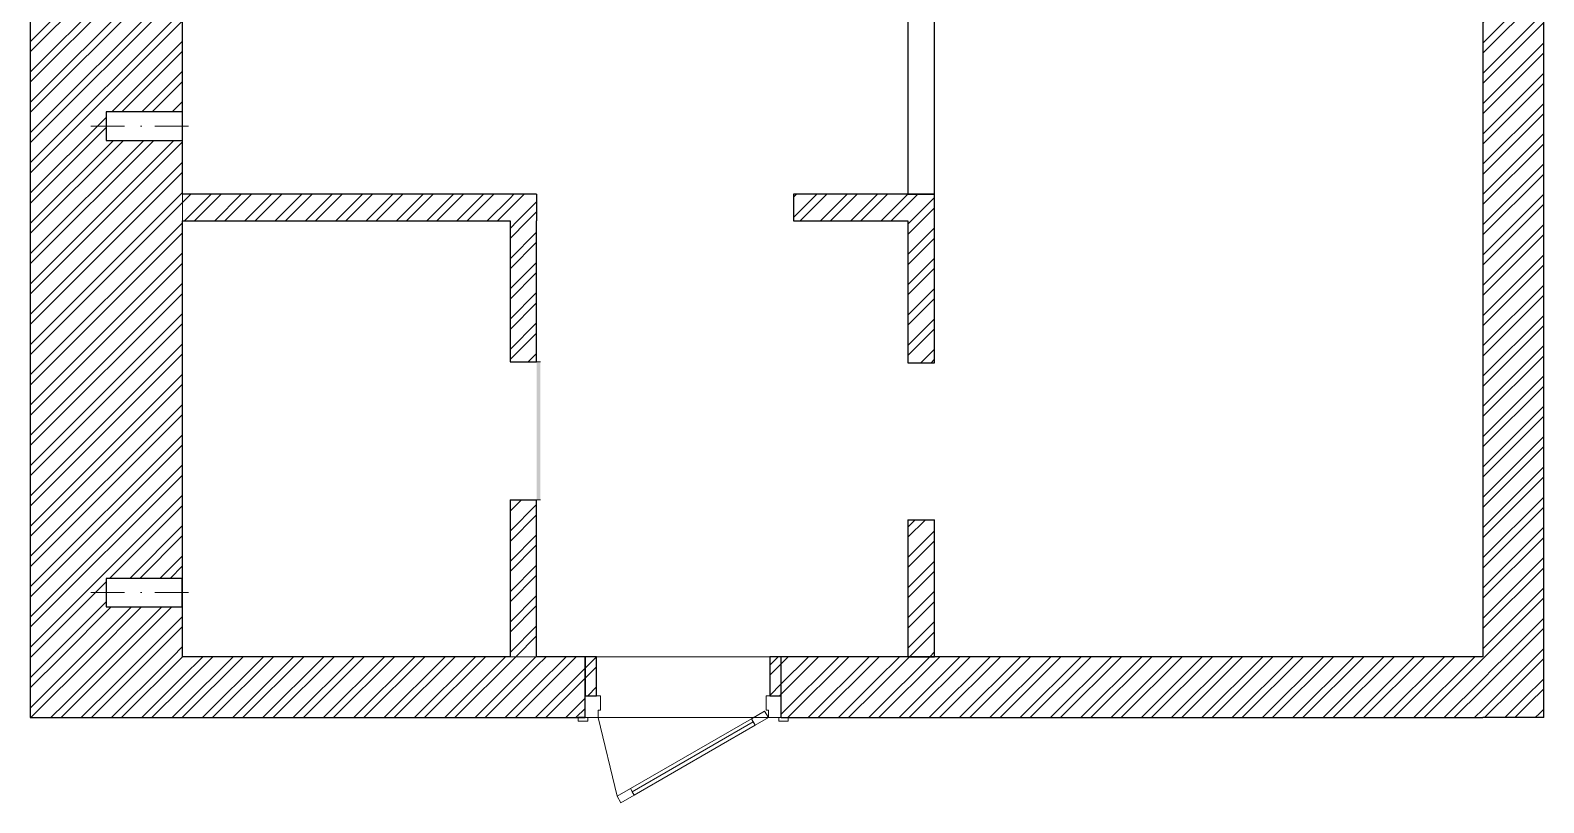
# Model space of a CAD drawing. Header units: millimetres. Extents: x -800 to 7150, y -767 to 7350.
# Drawn here: x -800 to 7150, y -767 to 3292 of the extents above; entities that cross this region are included whole.
import ezdxf

# ---------------------------------------------------------------- set-up
doc = ezdxf.new("R2010")
doc.units = ezdxf.units.MM
doc.header["$MEASUREMENT"] = 0
doc.linetypes.add('Wipeout_Contour', pattern=[1000, 0, -1000])
doc.linetypes.add('Вісь', pattern=[335.138881, 176.388884, -88.194442, 0, -70.555556])
for name, color, linetype in [('101 Стіни', 7, 'Continuous'), ('104 Перекриття', 7, 'Continuous'), ('202 Декор', 7, 'Continuous'), ('Двери ARCHICAD', 7, 'Continuous'), ('Демонтаж_101 Стіни', 7, 'Continuous')]:
    doc.layers.add(name, color=color, linetype=linetype)
for name, color, linetype, lineweight, true_color in [('101 Стіни_Ном._пера__1', 18, 'Continuous', 25, 0x040404), ('104 Перекриття_Ном._пера__89', 254, 'Continuous', 5, 0xe9e9e9), ('202 Декор_Ном._пера__37', 254, 'Continuous', 13, 0xe3e3e3), ('Двери ARCHICAD_Ном._пера__1', 18, 'Continuous', 25, 0x040404), ('Двери ARCHICAD_Ном._пера__102', 252, 'Continuous', 5, 0x898989), ('Двери ARCHICAD_Ном._пера__37', 254, 'Continuous', 13, 0xe3e3e3), ('Демонтаж_101 Стіни_Ном._пера__1', 18, 'Continuous', 25, 0x040404), ('Демонтаж_Двери ARCHICAD_Ном._пера__102', 252, 'Continuous', 5, 0x898989)]:
    doc.layers.add(name, color=color, linetype=linetype, lineweight=lineweight, true_color=true_color)
doc.layers.add('101 Стіни_Ном._пера__63', color=255, linetype='Continuous', lineweight=5)
pattern_1 = [(45, (0, 0), (-79.5495, 79.5495), []), (45, (-26.52, 26.52), (-79.5495, 79.5495), [])]

# ---------------------------------------------------------------- blocks, each defined once
blk = doc.blocks.new('Перекриття_1', base_point=(0, 2430))
at = {"layer": '104 Перекриття_Ном._пера__89', "color": 254, "linetype": 'Continuous', "lineweight": 5, "true_color": 0xe9e9e9, "flags": 128}
blk.add_lwpolyline([(0, 2430), (0, 5450), (6830, 5450), (6830, 2489.9), (6830, 0), (0, 0), (0, 2290)], close=True, dxfattribs=at)
blk = doc.blocks.new('Перекриття_2', base_point=(7150, -320))
at = {"layer": '104 Перекриття_Ном._пера__89', "color": 254, "linetype": 'Continuous', "lineweight": 5, "true_color": 0xe9e9e9, "flags": 128}
blk.add_lwpolyline([(7150, -320), (7150, 5870), (3515, 5870), (3515, 7350), (-800, 7350), (-800, -320)], close=True, dxfattribs=at)
blk = doc.blocks.new('Стіна_1', base_point=(-800, -320))
at = {"layer": '101 Стіни', "linetype": 'Continuous', "lineweight": 0, "true_color": 0xffffff}
h = blk.add_hatch(dxfattribs=at)
h.set_pattern_fill('Кирпич_01', style=0, pattern_type=2)
h.set_pattern_definition(pattern_1)
h.paths.add_polyline_path([(0, -320), (1860, -320), (1860, 0), (0, 0)])
at = {"layer": '101 Стіни_Ном._пера__1', "color": 18, "linetype": 'Continuous', "lineweight": 25, "true_color": 0x040404, "flags": 128}
for points in [[(1720, 0), (0, 0)], [(0, -320), (1860, -320)]]:
    blk.add_lwpolyline(points, dxfattribs=at)
blk = doc.blocks.new('Стіна_2', base_point=(7150, -320))
at = {"layer": '101 Стіни', "linetype": 'Continuous', "lineweight": 0, "true_color": 0xffffff}
h = blk.add_hatch(dxfattribs=at)
h.set_pattern_fill('Кирпич_01', style=0, pattern_type=2)
h.set_pattern_definition(pattern_1)
h.paths.add_polyline_path([(6830, 5450), (6830, 0), (7150, 0), (7150, 5450)])
h = blk.add_hatch(dxfattribs=at)
h.set_pattern_fill('Кирпич_01', style=0, pattern_type=2)
h.set_pattern_definition(pattern_1)
h.paths.add_polyline_path([(6830, -320), (7150, -320), (6830, 0)])
h = blk.add_hatch(dxfattribs=at)
h.set_pattern_fill('Кирпич_01', style=0, pattern_type=2)
h.set_pattern_definition(pattern_1)
h.paths.add_polyline_path([(6830, 0), (7150, -320), (7150, 0)])
at = {"layer": '101 Стіни_Ном._пера__1', "color": 18, "linetype": 'Continuous', "lineweight": 25, "true_color": 0x040404, "flags": 128}
for points in [[(6830, 5450), (6830, 0)], [(7150, -320), (7150, 5450)], [(7150, -320), (6830, -320)]]:
    blk.add_lwpolyline(points, dxfattribs=at)
blk = doc.blocks.new('Simple Door Opening')
at = {"layer": 'Демонтаж_Двери ARCHICAD_Ном._пера__102', "color": 252, "linetype": 'Continuous', "lineweight": 5, "true_color": 0x898989}
for p, q in [((-412.5, 0), (-412.5, -140)), ((412.5, 0), (412.5, -140))]:
    blk.add_line(p, q, dxfattribs=at)
blk = doc.blocks.new('Стіна_3', base_point=(3810, 0))
at = {"layer": 'Демонтаж_101 Стіни', "linetype": 'Continuous', "lineweight": 0, "true_color": 0xffffff}
h = blk.add_hatch(dxfattribs=at)
h.set_pattern_fill('Кирпич_01', style=0, pattern_type=2)
h.set_pattern_definition(pattern_1)
h.paths.add_polyline_path([(3810, 1545), (3950, 1545), (3950, 2290), (3810, 2290)])
h = blk.add_hatch(dxfattribs=at)
h.set_pattern_fill('Кирпич_01', style=0, pattern_type=2)
h.set_pattern_definition(pattern_1)
h.paths.add_polyline_path([(3810, 0), (3950, 0), (3950, 720), (3810, 720)])
at = {"layer": 'Демонтаж_101 Стіни_Ном._пера__1', "color": 18, "linetype": 'Continuous', "lineweight": 25, "true_color": 0x040404}
for p, q in [((3810, 1545), (3950, 1545)), ((3810, 720), (3950, 720))]:
    blk.add_line(p, q, dxfattribs=at)
at = {"layer": 'Демонтаж_101 Стіни_Ном._пера__1', "color": 18, "linetype": 'Continuous', "lineweight": 25, "true_color": 0x040404, "flags": 128}
for points in [[(3810, 2290), (3810, 1545)], [(3950, 1545), (3950, 2290)], [(3810, 720), (3810, 0)], [(3950, 0), (3950, 720)], [(3810, 0), (3950, 0)]]:
    blk.add_lwpolyline(points, dxfattribs=at)
at = {"layer": 'Демонтаж_Двери ARCHICAD_Ном._пера__102', "color": 252, "linetype": 'Continuous', "lineweight": 5, "true_color": 0x898989, "xscale": -1, "zscale": 1000, "rotation": 89.99999999999999}
blk.add_blockref('Simple Door Opening', (3810, 1132.5), dxfattribs=at)
blk = doc.blocks.new('Стіна_7', base_point=(3950, 2430))
at = {"color": 254, "linetype": 'Wipeout_Contour', "lineweight": 0, "ltscale": 22536.893607}
blk.add_wipeout([(3950, 2430), (3950, 5450), (3810, 5450), (3810, 2430)], dxfattribs=at).dxf.layer = 'Демонтаж_101 Стіни'
at = {"layer": 'Демонтаж_101 Стіни_Ном._пера__1', "color": 18, "linetype": 'Continuous', "lineweight": 25, "true_color": 0x040404, "flags": 128}
for points in [[(3950, 5450), (3810, 5450)], [(3810, 5450), (3810, 2430)], [(3950, 2430), (3950, 5450)], [(3810, 2430), (3950, 2430)]]:
    blk.add_lwpolyline(points, dxfattribs=at)
blk = doc.blocks.new('Стіна_8', base_point=(1720, 825))
at = {"layer": '101 Стіни', "linetype": 'Continuous', "lineweight": 0, "true_color": 0xffffff}
h = blk.add_hatch(dxfattribs=at)
h.set_pattern_fill('Кирпич_01', style=0, pattern_type=2)
h.set_pattern_definition(pattern_1)
h.paths.add_polyline_path([(1720, 825), (1720, 0), (1860, 0), (1860, 825)])
at = {"layer": '101 Стіни_Ном._пера__1', "color": 18, "linetype": 'Continuous', "lineweight": 25, "true_color": 0x040404, "flags": 128}
for points in [[(1720, 825), (1720, 0)], [(1860, 0), (1860, 825)]]:
    blk.add_lwpolyline(points, dxfattribs=at)
blk = doc.blocks.new('Стіна_9', base_point=(1720, 1590))
at = {"layer": '101 Стіни', "linetype": 'Continuous', "lineweight": 0, "true_color": 0xffffff}
h = blk.add_hatch(dxfattribs=at)
h.set_pattern_fill('Кирпич_01', style=0, pattern_type=2)
h.set_pattern_definition(pattern_1)
h.paths.add_polyline_path([(1720, 1590), (1720, 1550), (1860, 1550), (1860, 1590)])
at = {"layer": '101 Стіни_Ном._пера__1', "color": 18, "linetype": 'Continuous', "lineweight": 25, "true_color": 0x040404, "flags": 128}
for points in [[(1720, 1590), (1720, 1550)], [(1860, 1550), (1860, 1590)]]:
    blk.add_lwpolyline(points, dxfattribs=at)
blk = doc.blocks.new('Стіна_10', base_point=(2175, 0))
at = {"layer": '101 Стіни', "linetype": 'Continuous', "lineweight": 0, "true_color": 0xffffff}
h = blk.add_hatch(dxfattribs=at)
h.set_pattern_fill('Кирпич_01', style=0, pattern_type=2)
h.set_pattern_definition(pattern_1)
h.paths.add_polyline_path([(2115, 0), (2115, -205), (2175, -205), (2175, 0)])
at = {"layer": '101 Стіни_Ном._пера__1', "color": 18, "linetype": 'Continuous', "lineweight": 25, "true_color": 0x040404, "flags": 128}
for points in [[(2115, 0), (2115, -205)], [(2175, 0), (2115, 0)], [(2175, -205), (2175, 0)], [(2115, -205), (2175, -205)]]:
    blk.add_lwpolyline(points, dxfattribs=at)
blk = doc.blocks.new('Simple Door Opening[1]')
at = {"layer": 'Двери ARCHICAD_Ном._пера__37', "color": 254, "linetype": 'Continuous', "lineweight": 13, "true_color": 0xe3e3e3}
for p, q in [((1860, 1550), (1880, 1550)), ((1860, 825), (1880, 825))]:
    blk.add_line(p, q, dxfattribs=at)
blk = doc.blocks.new('Стіна_11', base_point=(1860, 1550))
at = {"layer": '202 Декор', "linetype": 'Continuous', "lineweight": 0, "true_color": 0x191919}
blk.add_hatch(color=250, dxfattribs=at).paths.add_polyline_path([(1860, 1550), (1860, 825), (1880, 825), (1880, 1550)])
at = {"layer": '202 Декор_Ном._пера__37', "color": 254, "linetype": 'Continuous', "lineweight": 13, "true_color": 0xe3e3e3}
for p, q in [((1860, 1550), (1880, 1550)), ((1860, 825), (1880, 825))]:
    blk.add_line(p, q, dxfattribs=at)
at = {"layer": 'Двери ARCHICAD', "color": 254, "linetype": 'Continuous', "lineweight": 13, "true_color": 0xe3e3e3}
blk.add_blockref('Simple Door Opening[1]', (0, 0), dxfattribs=at)
blk = doc.blocks.new('Отвір_3')
at = {"color": 254, "linetype": 'Wipeout_Contour', "lineweight": 0, "ltscale": 11207.86607}
blk.add_wipeout([(0, 2862.6), (-401.3, 2862.6), (-401.3, 2712.6), (0, 2712.6)], dxfattribs=at).dxf.layer = '101 Стіни'
at = {"layer": '101 Стіни_Ном._пера__1', "color": 18, "linetype": 'Continuous', "lineweight": 25, "true_color": 0x040404, "flags": 128}
for points in [[(0, 2862.6), (-401.3, 2862.6)], [(-401.3, 2862.6), (-401.3, 2712.6)], [(0, 2712.6), (0, 2862.6)], [(-401.3, 2712.6), (0, 2712.6)]]:
    blk.add_lwpolyline(points, dxfattribs=at)
at = {"layer": '101 Стіни_Ном._пера__63', "color": 255, "linetype": 'Вісь', "lineweight": 5}
blk.add_line((-481.3, 2787.6), (80, 2787.6), dxfattribs=at)
blk = doc.blocks.new('Отвір_4')
at = {"color": 254, "linetype": 'Wipeout_Contour', "lineweight": 0, "ltscale": 1727.737172}
blk.add_wipeout([(-401.3, 411.7), (-401.3, 261.7), (-1.6, 261.7), (-1.6, 411.7)], dxfattribs=at).dxf.layer = '101 Стіни'
at = {"layer": '101 Стіни_Ном._пера__1', "color": 18, "linetype": 'Continuous', "lineweight": 25, "true_color": 0x040404, "flags": 128}
for points in [[(-401.3, 411.7), (-401.3, 261.7)], [(-1.6, 411.7), (-401.3, 411.7)], [(-1.6, 261.7), (-1.6, 411.7)], [(-401.3, 261.7), (-1.6, 261.7)]]:
    blk.add_lwpolyline(points, dxfattribs=at)
at = {"layer": '101 Стіни_Ном._пера__63', "color": 255, "linetype": 'Вісь', "lineweight": 5}
blk.add_line((-481.3, 336.7), (78.4, 336.7), dxfattribs=at)
blk = doc.blocks.new('Стіна_13', base_point=(-800, 2290))
at = {"layer": '101 Стіни', "linetype": 'Continuous', "lineweight": 0, "true_color": 0xffffff}
h = blk.add_hatch(dxfattribs=at)
h.set_pattern_fill('Кирпич_01', style=0, pattern_type=2)
h.set_pattern_definition(pattern_1)
h.paths.add_polyline_path([(1720, 2430), (0, 2430), (0, 2290), (1720, 2290)])
h = blk.add_hatch(dxfattribs=at)
h.set_pattern_fill('Кирпич_01', style=0, pattern_type=2)
h.set_pattern_definition(pattern_1)
h.paths.add_polyline_path([(1720, 2290), (1860, 2290), (1860, 2430)])
h = blk.add_hatch(dxfattribs=at)
h.set_pattern_fill('Кирпич_01', style=0, pattern_type=2)
h.set_pattern_definition(pattern_1)
h.paths.add_polyline_path([(1720, 2430), (1720, 2290), (1860, 2430)])
at = {"layer": '101 Стіни_Ном._пера__1', "color": 18, "linetype": 'Continuous', "lineweight": 25, "true_color": 0x040404, "flags": 128}
for points in [[(1860, 2430), (0, 2430)], [(1860, 2430), (1860, 2290)], [(0, 2290), (1720, 2290)]]:
    blk.add_lwpolyline(points, dxfattribs=at)
blk = doc.blocks.new('Стіна_14', base_point=(3950, 2290))
at = {"layer": '101 Стіни', "linetype": 'Continuous', "lineweight": 0, "true_color": 0xffffff}
h = blk.add_hatch(dxfattribs=at)
h.set_pattern_fill('Кирпич_01', style=0, pattern_type=2)
h.set_pattern_definition(pattern_1)
h.paths.add_polyline_path([(3950, 2430), (3210, 2430), (3210, 2290), (3950, 2290)])
at = {"layer": '101 Стіни_Ном._пера__1', "color": 18, "linetype": 'Continuous', "lineweight": 25, "true_color": 0x040404, "flags": 128}
for points in [[(3950, 2430), (3210, 2430)], [(3210, 2430), (3210, 2290)], [(3950, 2290), (3950, 2430)], [(3210, 2290), (3810, 2290)]]:
    blk.add_lwpolyline(points, dxfattribs=at)
blk = doc.blocks.new('Door 25')
at = {"layer": 'Двери ARCHICAD_Ном._пера__102', "color": 252, "linetype": 'Continuous', "lineweight": 5, "true_color": 0x898989}
for p, q in [((-447, 0), (-347.2, 412.4)), ((-347.2, 412.4), (-327.2, 447)), ((-277.9, 372.4), (-347.2, 412.4)), ((-327.2, 447), (-257.9, 407)), ((-257.9, 407), (-277.9, 372.4)), ((-267.9, 389.7), (367.7, 22.7)), ((-552, 0), (-552, 19)), ((-552, 19), (-502, 19)), ((-502, 0), (-552, 0)), ((-515, 0), (-552, 0)), ((-515, 0), (-552, 0)), ((-447, 0), (-515, 0)), ((-515, 0), (-515, -115)), ((-515, 0), (-515, -115)), ((-515, 0), (-515, -115)), ((-502, 19), (-502, 0)), ((-447, -40), (-447, 0)), ((357.7, 5.4), (377.7, 40)), ((427, -34.6), (357.7, 5.4)), ((377.7, 40), (447, 0)), ((447, 0), (427, -34.6)), ((515, 0), (447, 0)), ((447, 0), (447, -40)), ((502, 19), (552, 19)), ((502, 0), (502, 19)), ((552, 0), (502, 0)), ((515, -115), (515, 0)), ((515, 0), (515, -115)), ((515, 0), (515, -115)), ((515, 0), (552, 0)), ((515, 0), (552, 0)), ((552, 19), (552, 0)), ((-435, -40), (-447, -40)), ((-435, -115), (-435, -40)), ((447, -40), (435, -40)), ((435, -40), (435, -115)), ((-515, -115), (-435, -115)), ((-515, -115), (-515, -320)), ((435, -115), (515, -115)), ((515, -115), (515, -320))]:
    blk.add_line(p, q, dxfattribs=at)
at = {"layer": 'Двери ARCHICAD_Ном._пера__102', "color": 252, "linetype": 'Continuous', "lineweight": 5, "true_color": 0x898989, "flags": 128}
for points in [[(-257.9, 407), (377.7, 40), (367.7, 22.7), (-267.9, 389.7)], [(-267.9, 389.7), (367.7, 22.7), (357.7, 5.4), (-277.9, 372.4)]]:
    blk.add_lwpolyline(points, close=True, dxfattribs=at)
blk = doc.blocks.new('Стіна_15', base_point=(1860, -320))
at = {"layer": '101 Стіни', "linetype": 'Continuous', "lineweight": 0, "true_color": 0xffffff}
h = blk.add_hatch(dxfattribs=at)
h.set_pattern_fill('Кирпич_01', style=0, pattern_type=2)
h.set_pattern_definition(pattern_1)
h.paths.add_polyline_path([(1860, -320), (2115, -320), (2115, 0), (1860, 0)])
h = blk.add_hatch(dxfattribs=at)
h.set_pattern_fill('Кирпич_01', style=0, pattern_type=2)
h.set_pattern_definition(pattern_1)
h.paths.add_polyline_path([(3145, -320), (3645, -320), (3645, 0), (3145, 0)])
at = {"layer": '101 Стіни_Ном._пера__1', "color": 18, "linetype": 'Continuous', "lineweight": 25, "true_color": 0x040404}
for p, q in [((2115, -205), (2115, 0)), ((3145, -205), (3145, 0)), ((2115, -320), (2115, -205)), ((3145, -320), (3145, -205)), ((2115, -320), (2078, -320)), ((3145, -320), (3182, -320))]:
    blk.add_line(p, q, dxfattribs=at)
at = {"layer": '101 Стіни_Ном._пера__1', "color": 18, "linetype": 'Continuous', "lineweight": 25, "true_color": 0x040404, "flags": 128}
for points in [[(2115, 0), (1860, 0)], [(3645, 0), (3145, 0)], [(1860, -320), (2115, -320)], [(3145, -320), (3645, -320)]]:
    blk.add_lwpolyline(points, dxfattribs=at)
at = {"layer": 'Двери ARCHICAD_Ном._пера__102', "color": 252, "linetype": 'Continuous', "lineweight": 5, "true_color": 0x898989, "xscale": -1, "zscale": 1000, "rotation": 180}
blk.add_blockref('Door 25', (2630, -320), dxfattribs=at)
blk = doc.blocks.new('Стіна_16', base_point=(3145, 0))
at = {"layer": '101 Стіни', "linetype": 'Continuous', "lineweight": 0, "true_color": 0xffffff}
h = blk.add_hatch(dxfattribs=at)
h.set_pattern_fill('Кирпич_01', style=0, pattern_type=2)
h.set_pattern_definition(pattern_1)
h.paths.add_polyline_path([(3085, 0), (3085, -205), (3145, -205), (3145, 0)])
at = {"layer": '101 Стіни_Ном._пера__1', "color": 18, "linetype": 'Continuous', "lineweight": 25, "true_color": 0x040404, "flags": 128}
for points in [[(3085, 0), (3085, -205)], [(3145, 0), (3085, 0)], [(3145, -205), (3145, 0)], [(3085, -205), (3145, -205)]]:
    blk.add_lwpolyline(points, dxfattribs=at)
blk = doc.blocks.new('Стіна_17', base_point=(-800, 5870))
at = {"layer": '101 Стіни', "linetype": 'Continuous', "lineweight": 0, "true_color": 0xffffff}
h = blk.add_hatch(dxfattribs=at)
h.set_pattern_fill('Кирпич_01', style=0, pattern_type=2)
h.set_pattern_definition(pattern_1)
h.paths.add_polyline_path([(0, 5870), (-800, 5870), (0, 5450)])
h = blk.add_hatch(dxfattribs=at)
h.set_pattern_fill('Кирпич_01', style=0, pattern_type=2)
h.set_pattern_definition(pattern_1)
h.paths.add_polyline_path([(-800, 5870), (-800, 5450), (-680, 5450), (-680, 5452.1), (-120, 5452.1), (-120, 5450), (0, 5450)])
h = blk.add_hatch(dxfattribs=at)
h.set_pattern_fill('Кирпич_01', style=0, pattern_type=2)
h.set_pattern_definition(pattern_1)
h.paths.add_polyline_path([(-800, 5450), (-800, 0), (0, 0), (0, 2712.6), (-401.3, 2712.6), (-401.3, 2862.6), (0, 2862.6), (0, 5450), (-120, 5450), (-120, 4330), (-680, 4330), (-680, 5450)])
h.paths.add_polyline_path([(-401.3, 4210), (-1.6, 4210), (-1.6, 4060), (-401.3, 4060)], flags=0)
h.paths.add_polyline_path([(-401.3, 261.7), (-401.3, 411.7), (-1.6, 411.7), (-1.6, 261.7)], flags=0)
h = blk.add_hatch(dxfattribs=at)
h.set_pattern_fill('Кирпич_01', style=0, pattern_type=2)
h.set_pattern_definition(pattern_1)
h.paths.add_polyline_path([(0, 0), (-800, -320), (0, -320)])
h = blk.add_hatch(dxfattribs=at)
h.set_pattern_fill('Кирпич_01', style=0, pattern_type=2)
h.set_pattern_definition(pattern_1)
h.paths.add_polyline_path([(-800, 0), (-800, -320), (0, 0)])
at = {"layer": '101 Стіни_Ном._пера__1', "color": 18, "linetype": 'Continuous', "lineweight": 25, "true_color": 0x040404, "flags": 128}
for points in [[(-800, 5870), (-800, -320)], [(-325, 5870), (0, 5870)], [(0, 2862.6), (0, 5450)], [(0, 2430), (0, 2712.6)], [(0, 0), (0, 2290)], [(-800, -320), (0, -320)]]:
    blk.add_lwpolyline(points, dxfattribs=at)
blk = doc.blocks.new('Стіна_18', base_point=(1720, 2290))
at = {"layer": '101 Стіни', "linetype": 'Continuous', "lineweight": 0, "true_color": 0xffffff}
h = blk.add_hatch(dxfattribs=at)
h.set_pattern_fill('Кирпич_01', style=0, pattern_type=2)
h.set_pattern_definition(pattern_1)
h.paths.add_polyline_path([(1720, 2290), (1720, 1590), (1860, 1590), (1860, 2290)])
at = {"layer": '101 Стіни_Ном._пера__1', "color": 18, "linetype": 'Continuous', "lineweight": 25, "true_color": 0x040404, "flags": 128}
for points in [[(1720, 2290), (1720, 1590)], [(1860, 1590), (1860, 2290)]]:
    blk.add_lwpolyline(points, dxfattribs=at)
blk = doc.blocks.new('Стіна_19', base_point=(3645, -320))
at = {"layer": '101 Стіни', "linetype": 'Continuous', "lineweight": 0, "true_color": 0xffffff}
h = blk.add_hatch(dxfattribs=at)
h.set_pattern_fill('Кирпич_01', style=0, pattern_type=2)
h.set_pattern_definition(pattern_1)
h.paths.add_polyline_path([(6830, 0), (3645, 0), (3645, -320), (6830, -320)])
at = {"layer": '101 Стіни_Ном._пера__1', "color": 18, "linetype": 'Continuous', "lineweight": 25, "true_color": 0x040404, "flags": 128}
for points in [[(6830, 0), (3645, 0)], [(3645, -320), (6830, -320)]]:
    blk.add_lwpolyline(points, dxfattribs=at)
blk = doc.blocks.new('Simple Door Opening_2')
at = {"layer": 'Двери ARCHICAD_Ном._пера__1', "color": 18, "linetype": 'Continuous', "lineweight": 25, "true_color": 0x040404}
for p, q in [((-362.5, 0), (-362.5, 140)), ((362.5, 0), (362.5, 140))]:
    blk.add_line(p, q, dxfattribs=at)
blk = doc.blocks.new('Стіна_20', base_point=(1720, 1550))
at = {"layer": '101 Стіни_Ном._пера__1', "color": 18, "linetype": 'Continuous', "lineweight": 25, "true_color": 0x040404}
for p, q in [((1720, 1550), (1860, 1550)), ((1720, 825), (1860, 825))]:
    blk.add_line(p, q, dxfattribs=at)
at = {"layer": 'Двери ARCHICAD', "color": 253, "linetype": 'Continuous', "lineweight": 13, "xscale": -1, "zscale": 1000, "rotation": 270}
blk.add_blockref('Simple Door Opening_2', (1720, 1187.5), dxfattribs=at)

msp = doc.modelspace()

# ---------------------------------------------------------------- block references
at = {"layer": '101 Стіни', "color": 18, "lineweight": 25, "true_color": 0x040404}
for name, p in [('Стіна_2', (7150, -320)), ('Стіна_13', (-800, 2290)), ('Стіна_18', (1720, 2290)), ('Стіна_9', (1720, 1590)), ('Стіна_20', (1720, 1550)), ('Стіна_8', (1720, 825)), ('Стіна_1', (-800, -320)), ('Стіна_15', (1860, -320)), ('Стіна_10', (2175, 0)), ('Стіна_16', (3145, 0)), ('Стіна_19', (3645, -320))]:
    msp.add_blockref(name, p, dxfattribs=at)
at = {"layer": '104 Перекриття', "color": 254, "linetype": 'Continuous', "lineweight": 5, "true_color": 0xe9e9e9}
for name, p in [('Перекриття_2', (7150, -320)), ('Перекриття_1', (0, 2430))]:
    msp.add_blockref(name, p, dxfattribs=at)
at = {"layer": '202 Декор', "color": 254, "lineweight": 13, "true_color": 0xe3e3e3}
msp.add_blockref('Стіна_11', (1860, 1550), dxfattribs=at)
at = {"layer": 'Демонтаж_101 Стіни', "color": 18, "lineweight": 25, "true_color": 0x040404}
msp.add_blockref('Стіна_3', (3810, 0), dxfattribs=at)

# ---------------------------------------------------------------- next in the draw order: block references
at = {"layer": '101 Стіни', "color": 18, "linetype": 'Continuous', "lineweight": 25, "true_color": 0x040404}
for name in ['Отвір_3', 'Отвір_4']:
    msp.add_blockref(name, (0, 0), dxfattribs=at)
at = {"layer": 'Демонтаж_101 Стіни', "color": 18, "lineweight": 25, "true_color": 0x040404}
msp.add_blockref('Стіна_7', (3950, 2430), dxfattribs=at)

# ---------------------------------------------------------------- next in the draw order: block references
at = {"layer": '101 Стіни', "color": 18, "lineweight": 25, "true_color": 0x040404}
for name, p in [('Стіна_17', (-800, 5870)), ('Стіна_14', (3950, 2290))]:
    msp.add_blockref(name, p, dxfattribs=at)

doc.saveas('drawing.dxf')
